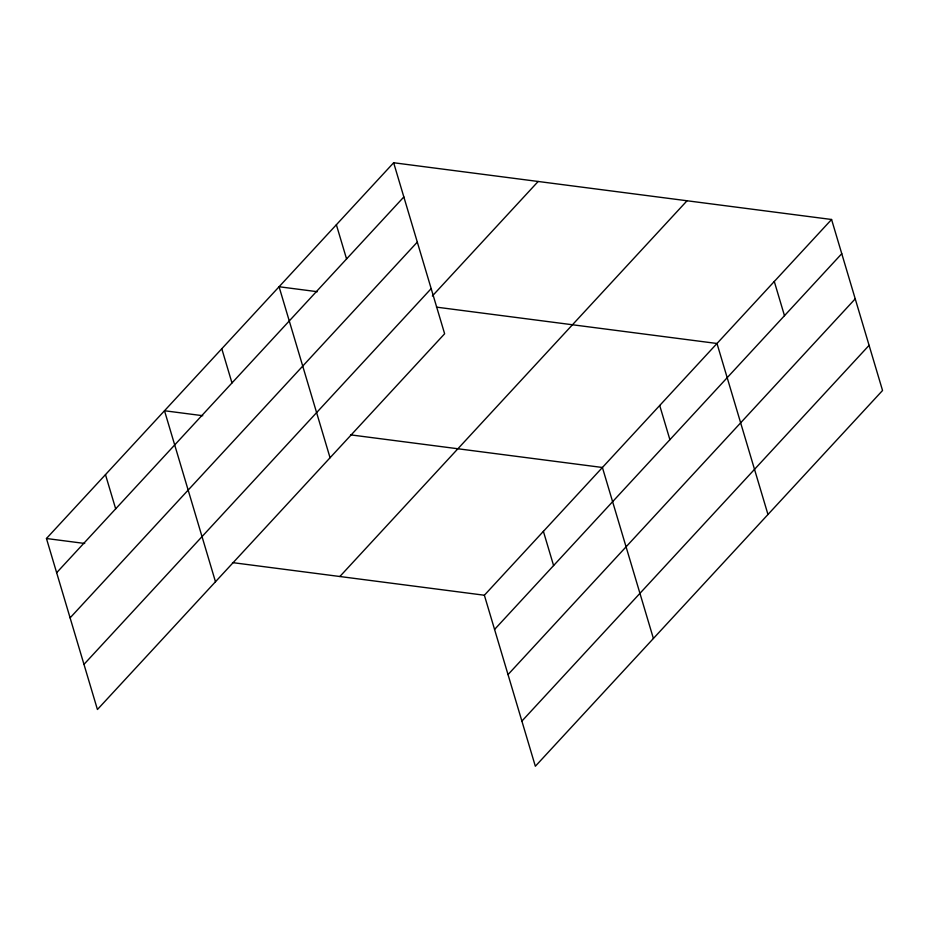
<?xml version="1.0" encoding="UTF-8"?>
<svg xmlns="http://www.w3.org/2000/svg" width="929" height="929" viewBox="0 0 929 929"><rect width="100%" height="100%" fill="white"/><g stroke="black" fill="none" stroke-linecap="round" stroke-linejoin="round"><path stroke-width="1.39" d="M393.652 162.749L444.631 333.766L97.429 709.512L46.45 538.506L393.652 162.749L831.571 219.488L882.55 390.494L535.348 766.251L484.369 595.234L831.571 219.488M56.646 572.705L403.848 196.948M70.105 617.855L417.307 242.097M83.97 664.374L431.172 288.617M432.333 296.014L538.17 181.469M339.851 576.514L687.054 200.757M494.565 629.444L841.767 253.687M508.024 674.582L855.226 298.836M521.889 721.101L869.091 345.344M317.335 291.706L279.072 286.747L330.062 457.765M436.479 307.139L716.991 343.486L767.969 514.492M202.754 415.704L164.503 410.746L215.482 581.763M350.535 434.853L602.41 467.484L653.401 638.49M46.45 538.506L84.702 543.465M232.482 562.602L484.369 595.234M774.287 281.487L784.482 315.686M659.706 405.485L669.902 439.684M543.395 531.365L553.591 565.564M336.368 224.748L346.563 258.947M221.787 348.747L231.983 382.957M105.476 474.626L115.672 508.825"/></g></svg>
